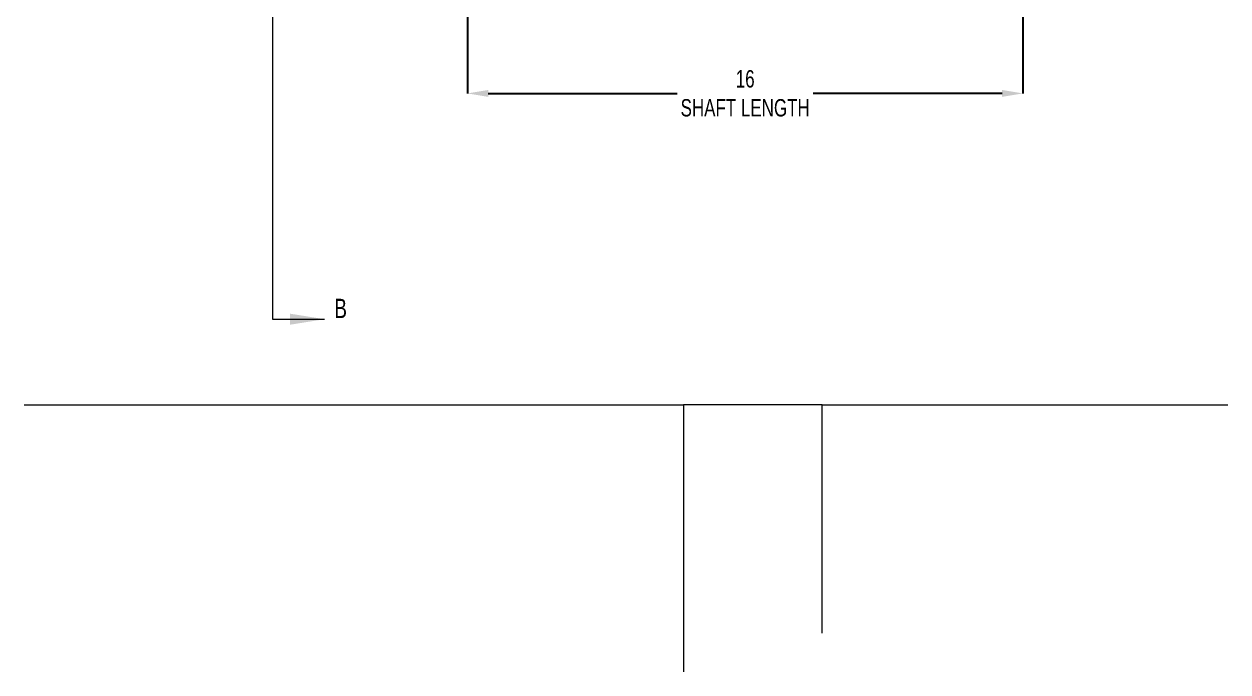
# Model space of a CAD drawing. Header units: inches. Extents: x 12.2 to 24.5, y 6.4 to 20.2.
# Drawn here: x 13.22 to 21.89, y 6.38 to 11.04 of the extents above; entities that cross this region are included whole.
import ezdxf
from ezdxf.lldxf.tags import DXFTag

# ---------------------------------------------------------------- set-up
doc = ezdxf.new("R2010")
doc.units = ezdxf.units.IN
doc.header["$MEASUREMENT"] = 0
doc.header["$PDSIZE"] = -1
doc.layers.add('DIM', color=1, linetype='Continuous')
doc.styles.add('SLDTEXTSTYLE0', font='ARIAL.TTF', dxfattribs={"width": 0.7})
tags = doc.linetypes.add('HIDDEN', pattern=[0.075, 0.05, -0.025]).pattern_tags.tags
tags[6:7] = [DXFTag(74, 4), DXFTag(75, 0), DXFTag(340, '0'), DXFTag(46, 1.0), DXFTag(50, 0.0), DXFTag(44, 0.0), DXFTag(45, 0.0)]
tags[4:5] = [DXFTag(74, 4), DXFTag(75, 0), DXFTag(340, '0'), DXFTag(46, 1.0), DXFTag(50, 0.0), DXFTag(44, 0.0), DXFTag(45, 0.0)]
doc.dimstyles.new('SLDDIMSTYLE0', dxfattribs={"dimtxt": 0.125, "dimasz": 0.15, "dimexe": 0, "dimexo": 0.0625, "dimgap": 0.03125, "dimtad": 0, "dimtih": 1, "dimtoh": 1, "dimdec": 3, "dimlfac": 4, "dimrnd": 1e-09, "dimzin": 12, "dimdsep": 46, "dimtxsty": 'SLDTEXTSTYLE0', "dimsah": 1, "dimcen": 0.09, "dimadec": 0, "dimazin": 0, "dimtfac": 1, "dimtdec": 3, "dimtofl": 0, "dimtmove": 0, "dimatfit": 3, "dimfxl": 0, "dimtolj": 1, "dimtzin": 12, "dimarcsym": 0})

# ---------------------------------------------------------------- blocks, each defined once
blk = doc.blocks.new('*D12')
at = {"color": 0, "linetype": 'ByBlock', "lineweight": -2}
for p, q in [((16.4165, 12.0168), (16.4165, 10.5398)), ((20.4165, 12.0168), (20.4165, 10.5398)), ((16.5665, 10.5398), (17.9277, 10.5398)), ((20.2665, 10.5398), (18.9053, 10.5398))]:
    blk.add_line(p, q, dxfattribs=at)
at = {"color": 0, "linetype": 'ByBlock'}
for points in [[(16.4165, 10.5398), (16.5665, 10.5148), (16.5665, 10.5648)], [(20.4165, 10.5398), (20.2665, 10.5148), (20.2665, 10.5648)]]:
    blk.add_solid(points, dxfattribs=at)
at = {"layer": 'DEFPOINTS', "color": 0, "linetype": 'ByBlock'}
for p in [(16.4165, 12.0793), (20.4165, 12.0793)]:
    blk.add_point(p, dxfattribs=at)
at = {"color": 0, "linetype": 'ByBlock', "insert": (18.4165, 10.5398), "char_height": 0.125, "attachment_point": 5, "style": 'SLDTEXTSTYLE0'}
blk.add_mtext('16\\PSHAFT LENGTH', dxfattribs=at)

msp = doc.modelspace()

# ---------------------------------------------------------------- linework, layer by layer
at = {"color": 7, "linetype": 'HIDDEN', "lineweight": 0}
msp.add_line((15.012437, 20.021333), (15.012437, 8.914667), dxfattribs=at)
at = {"color": 7, "linetype": 'Continuous', "lineweight": 0}
msp.add_line((15.012437, 8.914667), (15.387437, 8.914667), dxfattribs=at)
at = {"color": 7, "linetype": 'Continuous', "lineweight": 15}
for p, q in [((13.223407, 8.298915), (17.971267, 8.298915)), ((18.971269, 8.298915), (17.971267, 8.298915)), ((17.971267, 8.298915), (17.971267, 6.375902)), ((18.971269, 6.655833), (18.971269, 8.298915)), ((18.971269, 8.298915), (21.893035, 8.298915))]:
    msp.add_line(p, q, dxfattribs=at)
at = {"color": 7, "linetype": 'Continuous', "lineweight": 0}
msp.add_solid([(15.387437, 8.914667), (15.137437, 8.954667), (15.137437, 8.874667)], dxfattribs=at)

# ---------------------------------------------------------------- texts
at = {"color": 7, "linetype": 'Continuous', "insert": (15.458312, 9.061704), "char_height": 0.138547, "attachment_point": 1, "style": 'SLDTEXTSTYLE0'}
msp.add_mtext('B', dxfattribs=at)

# ---------------------------------------------------------------- dimensions: what is measured, and where the dimension line sits
at = {"layer": 'DIM'}
dim = msp.add_linear_dim(base=(20.416518, 10.539824), p1=(16.416518, 12.079289), p2=(20.416518, 12.079289), text='<>\\PSHAFT LENGTH', dimstyle='SLDDIMSTYLE0', override={"dimdec": 4, "dimlunit": 5, "dimfrac": 2}, dxfattribs=at)
dim.commit()
dim.dimension.update_dxf_attribs({"geometry": '*D12', "text_midpoint": (18.416518, 10.539824)})

doc.saveas('drawing.dxf')
